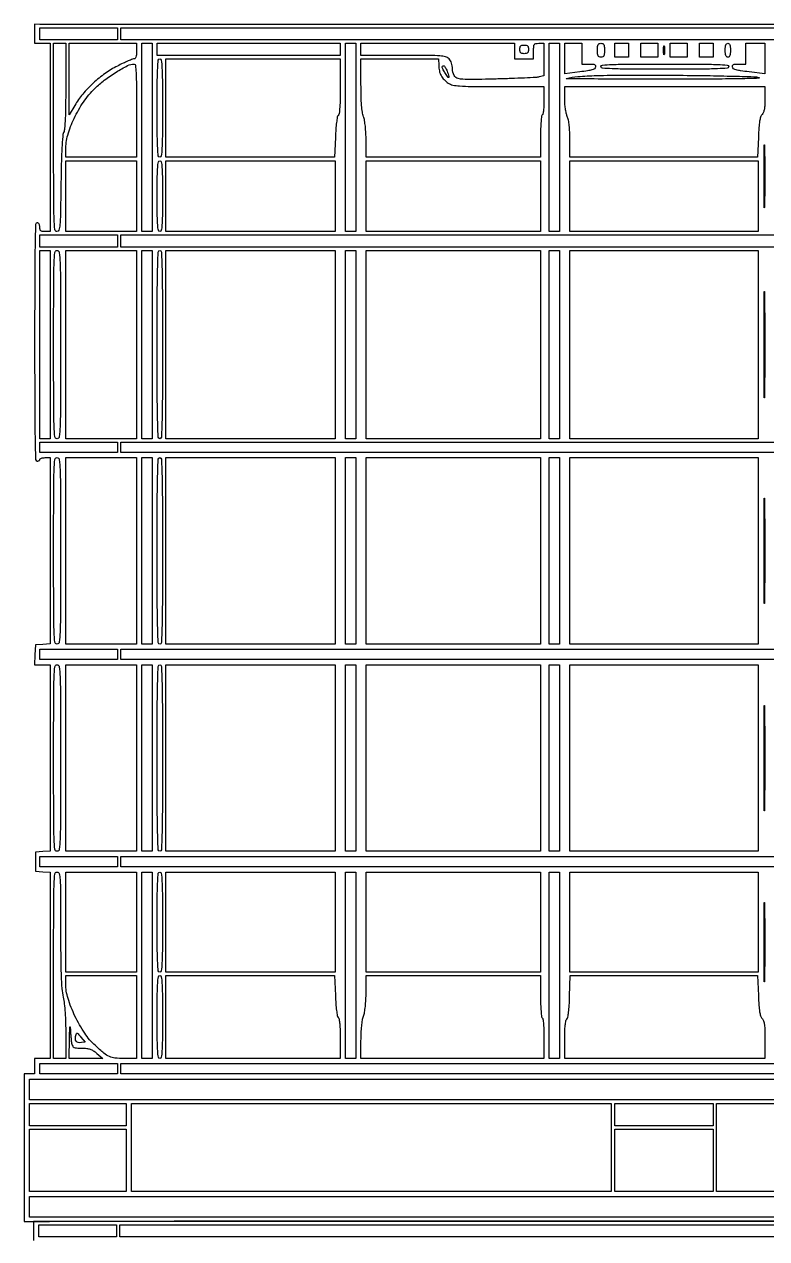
# Model space of a CAD drawing. Header units: millimetres. Extents: x -300689 to 10556, y -104928 to 107291.
# Drawn here: x -20846.7 to -20795.2, y 28099 to 28183.3 of the extents above; entities that cross this region are included whole.
import ezdxf

# ---------------------------------------------------------------- set-up
doc = ezdxf.new("R2010")
doc.units = ezdxf.units.MM

msp = doc.modelspace()

# ---------------------------------------------------------------- linework, layer by layer
msp.add_lwpolyline([(-20758.6364, 28183.2529), (-20802.2291, 28183.2529), (-20845.5822, 28183.2529), (-20845.9415, 28183.2562), (-20845.9415, 28182.4745), (-20845.9415, 28181.9355), (-20845.4026, 28181.9355), (-20844.8636, 28181.9355), (-20844.8636, 28175.4086), (-20844.8636, 28168.8817), (-20845.2229, 28168.8817, -0.030103), (-20845.4162, 28168.8933, -0.144586), (-20845.5163, 28168.9366, -0.173074), (-20845.567, 28169.0225, -0.047675), (-20845.5822, 28169.1811, 0.04716), (-20845.594, 28169.3061, 0.088208), (-20845.6301, 28169.4007, 0.118484), (-20845.6876, 28169.4592, 0.140575), (-20845.7618, 28169.4805, 0.403797), (-20845.8736, 28169.3727, 0.00349), (-20845.9109, 28168.0733, 0.004875), (-20845.9362, 28165.9644, 0.000559), (-20845.9415, 28161.2171, 0.000559), (-20845.9362, 28156.4697, 0.004875), (-20845.9109, 28154.3608, 0.00349), (-20845.8736, 28153.0614, 0.403797), (-20845.7618, 28152.9536, 0.064853), (-20845.6932, 28152.9626, 0.082425), (-20845.635, 28152.9888, 0.098894), (-20845.596, 28153.0277, 0.148195), (-20845.5822, 28153.0734, -0.254951), (-20845.5571, 28153.1194, -0.06271), (-20845.4767, 28153.158, -0.048861), (-20845.3605, 28153.1844, -0.031626), (-20845.2229, 28153.1931), (-20844.8636, 28153.1931), (-20844.8636, 28146.733), (-20844.8636, 28140.2728), (-20845.3726, 28140.236), (-20845.8816, 28140.1992), (-20845.9175, 28139.5106), (-20845.9534, 28138.8219), (-20845.4085, 28138.8219), (-20844.8636, 28138.8219), (-20844.8636, 28132.3618), (-20844.8636, 28125.9016), (-20845.3726, 28125.8648), (-20845.8816, 28125.828), (-20845.8816, 28125.1693), (-20845.8816, 28124.5106), (-20845.3726, 28124.4738), (-20844.8636, 28124.437), (-20844.8636, 28117.9768), (-20844.8636, 28111.5167), (-20845.4026, 28111.5167), (-20845.9415, 28111.5167), (-20845.9415, 28110.9777), (-20845.9415, 28110.4388), (-20846.66, 28110.4388), (-20846.66, 28105.349), (-20846.6602, 28100.2109, -0.0000285), (-20841.0972, 28100.2292, -0.000686), (-20828.1836, 28100.2533, -0.000124), (-20804.1452, 28100.2592), (-20757.9179, 28100.2592)], format="xyb")
for points in [[(-20840.193, 28182.5942), (-20840.193, 28182.1751), (-20842.8876, 28182.1751), (-20845.5822, 28182.1751), (-20845.5822, 28182.5942), (-20845.5822, 28183.0134), (-20842.8876, 28183.0134), (-20840.193, 28183.0134)], [(-20764.6244, 28182.5942), (-20764.6244, 28182.1751), (-20802.289, 28182.1751), (-20839.9535, 28182.1751), (-20839.9535, 28182.5942), (-20839.9535, 28183.0134), (-20802.289, 28183.0134), (-20764.6244, 28183.0134)], [(-20837.7978, 28175.4086), (-20837.7978, 28168.8817), (-20838.1571, 28168.8817), (-20838.5164, 28168.8817), (-20838.5164, 28175.4086), (-20838.5164, 28181.9355), (-20838.1571, 28181.9355), (-20837.7978, 28181.9355)], [(-20824.744, 28181.5164), (-20824.744, 28181.0972), (-20831.0912, 28181.0972), (-20837.4385, 28181.0972), (-20837.4385, 28181.5164), (-20837.4385, 28181.9355), (-20831.0912, 28181.9355), (-20824.744, 28181.9355)], [(-20823.6661, 28175.4086), (-20823.6661, 28168.8817), (-20824.0254, 28168.8817), (-20824.3847, 28168.8817), (-20824.3847, 28175.4086), (-20824.3847, 28181.9355), (-20824.0254, 28181.9355), (-20823.6661, 28181.9355)], [(-20809.5344, 28175.4086), (-20809.5344, 28168.8817), (-20809.8937, 28168.8817), (-20810.253, 28168.8817), (-20810.253, 28175.4086), (-20810.253, 28181.9355), (-20809.8937, 28181.9355), (-20809.5344, 28181.9355)], [(-20804.744, 28181.4565), (-20804.744, 28180.9775), (-20805.2231, 28180.9775), (-20805.7021, 28180.9775), (-20805.7021, 28181.4565), (-20805.7021, 28181.9355), (-20805.2231, 28181.9355), (-20804.744, 28181.9355)], [(-20802.7081, 28181.4565), (-20802.7081, 28180.9775), (-20803.3069, 28180.9775), (-20803.9057, 28180.9775), (-20803.9057, 28181.4565), (-20803.9057, 28181.9355), (-20803.3069, 28181.9355), (-20802.7081, 28181.9355)], [(-20800.6722, 28181.4565), (-20800.6722, 28180.9775), (-20801.271, 28180.9775), (-20801.8698, 28180.9775), (-20801.8698, 28181.4565), (-20801.8698, 28181.9355), (-20801.271, 28181.9355), (-20800.6722, 28181.9355)], [(-20798.8758, 28181.4565), (-20798.8758, 28180.9775), (-20799.3548, 28180.9775), (-20799.8339, 28180.9775), (-20799.8339, 28181.4565), (-20799.8339, 28181.9355), (-20799.3548, 28181.9355), (-20798.8758, 28181.9355)], [(-20838.8756, 28171.3368), (-20838.8756, 28168.8817), (-20841.3307, 28168.8817), (-20843.7858, 28168.8817), (-20843.7858, 28171.3368), (-20843.7858, 28173.7919), (-20841.3307, 28173.7919), (-20838.8756, 28173.7919)], [(-20825.1032, 28171.3368), (-20825.1032, 28168.8817), (-20830.9715, 28168.8817), (-20836.8397, 28168.8817), (-20836.8397, 28171.3368), (-20836.8397, 28173.7919), (-20830.9715, 28173.7919), (-20825.1032, 28173.7919)], [(-20810.8518, 28171.3368), (-20810.8518, 28168.8817), (-20816.8997, 28168.8817), (-20822.9476, 28168.8817), (-20822.9476, 28171.3368), (-20822.9476, 28173.7919), (-20816.8997, 28173.7919), (-20810.8518, 28173.7919)], [(-20795.762, 28171.3368), (-20795.762, 28168.8817), (-20802.289, 28168.8817), (-20808.8159, 28168.8817), (-20808.8159, 28171.3368), (-20808.8159, 28173.7919), (-20802.289, 28173.7919), (-20795.762, 28173.7919)], [(-20840.193, 28168.223), (-20840.193, 28167.8039), (-20842.8876, 28167.8039), (-20845.5822, 28167.8039), (-20845.5822, 28168.223), (-20845.5822, 28168.6422), (-20842.8876, 28168.6422), (-20840.193, 28168.6422)], [(-20764.6244, 28168.223), (-20764.6244, 28167.8039), (-20802.289, 28167.8039), (-20839.9535, 28167.8039), (-20839.9535, 28168.223), (-20839.9535, 28168.6422), (-20802.289, 28168.6422), (-20764.6244, 28168.6422)], [(-20844.8636, 28161.0374), (-20844.8636, 28154.5105), (-20845.2229, 28154.5105), (-20845.5822, 28154.5105), (-20845.5822, 28161.0374), (-20845.5822, 28167.5643), (-20845.2229, 28167.5643), (-20844.8636, 28167.5643)], [(-20838.8756, 28161.0374), (-20838.8756, 28154.5105), (-20841.3307, 28154.5105), (-20843.7858, 28154.5105), (-20843.7858, 28161.0374), (-20843.7858, 28167.5643), (-20841.3307, 28167.5643), (-20838.8756, 28167.5643)], [(-20837.7978, 28161.0374), (-20837.7978, 28154.5105), (-20838.1571, 28154.5105), (-20838.5164, 28154.5105), (-20838.5164, 28161.0374), (-20838.5164, 28167.5643), (-20838.1571, 28167.5643), (-20837.7978, 28167.5643)], [(-20825.1032, 28161.0374), (-20825.1032, 28154.5105), (-20830.9715, 28154.5105), (-20836.8397, 28154.5105), (-20836.8397, 28161.0374), (-20836.8397, 28167.5643), (-20830.9715, 28167.5643), (-20825.1032, 28167.5643)], [(-20823.6661, 28161.0374), (-20823.6661, 28154.5105), (-20824.0254, 28154.5105), (-20824.3847, 28154.5105), (-20824.3847, 28161.0374), (-20824.3847, 28167.5643), (-20824.0254, 28167.5643), (-20823.6661, 28167.5643)], [(-20810.8518, 28161.0374), (-20810.8518, 28154.5105), (-20816.8997, 28154.5105), (-20822.9476, 28154.5105), (-20822.9476, 28161.0374), (-20822.9476, 28167.5643), (-20816.8997, 28167.5643), (-20810.8518, 28167.5643)], [(-20809.5344, 28161.0374), (-20809.5344, 28154.5105), (-20809.8937, 28154.5105), (-20810.253, 28154.5105), (-20810.253, 28161.0374), (-20810.253, 28167.5643), (-20809.8937, 28167.5643), (-20809.5344, 28167.5643)], [(-20795.762, 28161.0374), (-20795.762, 28154.5105), (-20802.289, 28154.5105), (-20808.8159, 28154.5105), (-20808.8159, 28161.0374), (-20808.8159, 28167.5643), (-20802.289, 28167.5643), (-20795.762, 28167.5643)], [(-20840.193, 28153.9117), (-20840.193, 28153.5524), (-20842.8876, 28153.5524), (-20845.5822, 28153.5524), (-20845.5822, 28153.9117), (-20845.5822, 28154.271), (-20842.8876, 28154.271), (-20840.193, 28154.271)], [(-20764.6244, 28153.9117), (-20764.6244, 28153.5524), (-20802.289, 28153.5524), (-20839.9535, 28153.5524), (-20839.9535, 28153.9117), (-20839.9535, 28154.271), (-20802.289, 28154.271), (-20764.6244, 28154.271)], [(-20838.8756, 28146.7261), (-20838.8756, 28140.2591), (-20841.3307, 28140.2591), (-20843.7858, 28140.2591), (-20843.7858, 28146.7261), (-20843.7858, 28153.1931), (-20841.3307, 28153.1931), (-20838.8756, 28153.1931)], [(-20837.7978, 28146.7261), (-20837.7978, 28140.2591), (-20838.1571, 28140.2591), (-20838.5164, 28140.2591), (-20838.5164, 28146.7261), (-20838.5164, 28153.1931), (-20838.1571, 28153.1931), (-20837.7978, 28153.1931)], [(-20825.1032, 28146.7261), (-20825.1032, 28140.2591), (-20830.9715, 28140.2591), (-20836.8397, 28140.2591), (-20836.8397, 28146.7261), (-20836.8397, 28153.1931), (-20830.9715, 28153.1931), (-20825.1032, 28153.1931)], [(-20823.6661, 28146.7261), (-20823.6661, 28140.2591), (-20824.0254, 28140.2591), (-20824.3847, 28140.2591), (-20824.3847, 28146.7261), (-20824.3847, 28153.1931), (-20824.0254, 28153.1931), (-20823.6661, 28153.1931)], [(-20810.8518, 28146.7261), (-20810.8518, 28140.2591), (-20816.8997, 28140.2591), (-20822.9476, 28140.2591), (-20822.9476, 28146.7261), (-20822.9476, 28153.1931), (-20816.8997, 28153.1931), (-20810.8518, 28153.1931)], [(-20809.5344, 28146.7261), (-20809.5344, 28140.2591), (-20809.8937, 28140.2591), (-20810.253, 28140.2591), (-20810.253, 28146.7261), (-20810.253, 28153.1931), (-20809.8937, 28153.1931), (-20809.5344, 28153.1931)], [(-20795.762, 28146.7261), (-20795.762, 28140.2591), (-20802.289, 28140.2591), (-20808.8159, 28140.2591), (-20808.8159, 28146.7261), (-20808.8159, 28153.1931), (-20802.289, 28153.1931), (-20795.762, 28153.1931)], [(-20840.193, 28139.5405), (-20840.193, 28139.1812), (-20842.8876, 28139.1812), (-20845.5822, 28139.1812), (-20845.5822, 28139.5405), (-20845.5822, 28139.8998), (-20842.8876, 28139.8998), (-20840.193, 28139.8998)], [(-20764.6244, 28139.5405), (-20764.6244, 28139.1812), (-20802.289, 28139.1812), (-20839.9535, 28139.1812), (-20839.9535, 28139.5405), (-20839.9535, 28139.8998), (-20802.289, 28139.8998), (-20764.6244, 28139.8998)], [(-20838.8756, 28132.3549), (-20838.8756, 28125.8879), (-20841.3307, 28125.8879), (-20843.7858, 28125.8879), (-20843.7858, 28132.3549), (-20843.7858, 28138.8219), (-20841.3307, 28138.8219), (-20838.8756, 28138.8219)], [(-20837.7978, 28132.3549), (-20837.7978, 28125.8879), (-20838.1571, 28125.8879), (-20838.5164, 28125.8879), (-20838.5164, 28132.3549), (-20838.5164, 28138.8219), (-20838.1571, 28138.8219), (-20837.7978, 28138.8219)], [(-20825.1032, 28132.3549), (-20825.1032, 28125.8879), (-20830.9715, 28125.8879), (-20836.8397, 28125.8879), (-20836.8397, 28132.3549), (-20836.8397, 28138.8219), (-20830.9715, 28138.8219), (-20825.1032, 28138.8219)], [(-20823.6661, 28132.3549), (-20823.6661, 28125.8879), (-20824.0254, 28125.8879), (-20824.3847, 28125.8879), (-20824.3847, 28132.3549), (-20824.3847, 28138.8219), (-20824.0254, 28138.8219), (-20823.6661, 28138.8219)], [(-20810.8518, 28132.3549), (-20810.8518, 28125.8879), (-20816.8997, 28125.8879), (-20822.9476, 28125.8879), (-20822.9476, 28132.3549), (-20822.9476, 28138.8219), (-20816.8997, 28138.8219), (-20810.8518, 28138.8219)], [(-20809.5344, 28132.3549), (-20809.5344, 28125.8879), (-20809.8937, 28125.8879), (-20810.253, 28125.8879), (-20810.253, 28132.3549), (-20810.253, 28138.8219), (-20809.8937, 28138.8219), (-20809.5344, 28138.8219)], [(-20795.762, 28132.3549), (-20795.762, 28125.8879), (-20802.289, 28125.8879), (-20808.8159, 28125.8879), (-20808.8159, 28132.3549), (-20808.8159, 28138.8219), (-20802.289, 28138.8219), (-20795.762, 28138.8219)], [(-20840.193, 28125.1693), (-20840.193, 28124.81), (-20842.8876, 28124.81), (-20845.5822, 28124.81), (-20845.5822, 28125.1693), (-20845.5822, 28125.5286), (-20842.8876, 28125.5286), (-20840.193, 28125.5286)], [(-20764.6244, 28125.1693), (-20764.6244, 28124.81), (-20802.289, 28124.81), (-20839.9535, 28124.81), (-20839.9535, 28125.1693), (-20839.9535, 28125.5286), (-20802.289, 28125.5286), (-20764.6244, 28125.5286)], [(-20838.8756, 28120.9777), (-20838.8756, 28117.5047), (-20841.3307, 28117.5047), (-20843.7858, 28117.5047), (-20843.7858, 28120.9777), (-20843.7858, 28124.4507), (-20841.3307, 28124.4507), (-20838.8756, 28124.4507)], [(-20837.7978, 28117.9837), (-20837.7978, 28111.5167), (-20838.1571, 28111.5167), (-20838.5164, 28111.5167), (-20838.5164, 28117.9837), (-20838.5164, 28124.4507), (-20838.1571, 28124.4507), (-20837.7978, 28124.4507)], [(-20825.1032, 28120.9777), (-20825.1032, 28117.5047), (-20830.9715, 28117.5047), (-20836.8397, 28117.5047), (-20836.8397, 28120.9777), (-20836.8397, 28124.4507), (-20830.9715, 28124.4507), (-20825.1032, 28124.4507)], [(-20823.6661, 28117.9837), (-20823.6661, 28111.5167), (-20824.0254, 28111.5167), (-20824.3847, 28111.5167), (-20824.3847, 28117.9837), (-20824.3847, 28124.4507), (-20824.0254, 28124.4507), (-20823.6661, 28124.4507)], [(-20810.8518, 28120.9777), (-20810.8518, 28117.5047), (-20816.8997, 28117.5047), (-20822.9476, 28117.5047), (-20822.9476, 28120.9777), (-20822.9476, 28124.4507), (-20816.8997, 28124.4507), (-20810.8518, 28124.4507)], [(-20809.5344, 28117.9837), (-20809.5344, 28111.5167), (-20809.8937, 28111.5167), (-20810.253, 28111.5167), (-20810.253, 28117.9837), (-20810.253, 28124.4507), (-20809.8937, 28124.4507), (-20809.5344, 28124.4507)], [(-20795.762, 28120.9777), (-20795.762, 28117.5047), (-20802.289, 28117.5047), (-20808.8159, 28117.5047), (-20808.8159, 28120.9777), (-20808.8159, 28124.4507), (-20802.289, 28124.4507), (-20795.762, 28124.4507)], [(-20840.193, 28110.7981), (-20840.193, 28110.4388), (-20842.8876, 28110.4388), (-20845.5822, 28110.4388), (-20845.5822, 28110.7981), (-20845.5822, 28111.1574), (-20842.8876, 28111.1574), (-20840.193, 28111.1574)], [(-20764.6244, 28110.7981), (-20764.6244, 28110.4388), (-20802.289, 28110.4388), (-20839.9535, 28110.4388), (-20839.9535, 28110.7981), (-20839.9535, 28111.1574), (-20802.289, 28111.1574), (-20764.6244, 28111.1574)], [(-20758.1574, 28109.361), (-20758.1574, 28108.6424), (-20802.2291, 28108.6424), (-20846.3008, 28108.6424), (-20846.3008, 28109.361), (-20846.3008, 28110.0795), (-20802.2291, 28110.0795), (-20758.1574, 28110.0795)], [(-20839.5942, 28107.6245), (-20839.5942, 28106.846), (-20842.9475, 28106.846), (-20846.3008, 28106.846), (-20846.3008, 28107.6245), (-20846.3008, 28108.4029), (-20842.9475, 28108.4029), (-20839.5942, 28108.4029)], [(-20805.9416, 28105.349), (-20805.9416, 28102.2951), (-20822.5883, 28102.2951), (-20839.2349, 28102.2951), (-20839.2349, 28105.349), (-20839.2349, 28108.4029), (-20822.5883, 28108.4029), (-20805.9416, 28108.4029)], [(-20798.8758, 28107.6245), (-20798.8758, 28106.846), (-20802.289, 28106.846), (-20805.7021, 28106.846), (-20805.7021, 28107.6245), (-20805.7021, 28108.4029), (-20802.289, 28108.4029), (-20798.8758, 28108.4029)], [(-20765.343, 28105.349), (-20765.343, 28102.2951), (-20781.9896, 28102.2951), (-20798.6363, 28102.2951), (-20798.6363, 28105.349), (-20798.6363, 28108.4029), (-20781.9896, 28108.4029), (-20765.343, 28108.4029)], [(-20839.5942, 28104.4508), (-20839.5942, 28102.2951), (-20842.9475, 28102.2951), (-20846.3008, 28102.2951), (-20846.3008, 28104.4508), (-20846.3008, 28106.6065), (-20842.9475, 28106.6065), (-20839.5942, 28106.6065)], [(-20798.8758, 28104.4508), (-20798.8758, 28102.2951), (-20802.289, 28102.2951), (-20805.7021, 28102.2951), (-20805.7021, 28104.4508), (-20805.7021, 28106.6065), (-20802.289, 28106.6065), (-20798.8758, 28106.6065)], [(-20758.1574, 28101.2173), (-20758.1574, 28100.4987), (-20802.2291, 28100.4987), (-20846.3008, 28100.4987), (-20846.3008, 28101.2173), (-20846.3008, 28101.9359), (-20802.2291, 28101.9359), (-20758.1574, 28101.9359)], [(-20840.2623, 28099.551), (-20840.2623, 28099.1319), (-20842.9569, 28099.1319), (-20845.6515, 28099.1319), (-20845.6515, 28099.551), (-20845.6515, 28099.9702), (-20842.9569, 28099.9702), (-20840.2623, 28099.9702)], [(-20764.6938, 28099.551), (-20764.6938, 28099.1319), (-20802.3583, 28099.1319), (-20840.0228, 28099.1319), (-20840.0228, 28099.551), (-20840.0228, 28099.9702), (-20802.3583, 28099.9702), (-20764.6938, 28099.9702)]]:
    msp.add_lwpolyline(points, close=True)
for points in [[(-20843.7858, 28179.0092, -0.002996), (-20843.7938, 28177.666, -0.008027), (-20843.8207, 28176.7098, -0.008053), (-20843.8621, 28176.0224, -0.082012), (-20843.9298, 28175.7458, 0.081903), (-20843.9981, 28175.4667, 0.006029), (-20844.0492, 28174.6779, 0.00688), (-20844.0908, 28173.6072, 0.002778), (-20844.1194, 28172.1452, -0.001162), (-20844.1531, 28170.0824, -0.016372), (-20844.1911, 28169.3433, -0.049978), (-20844.2579, 28168.9842, -0.333313), (-20844.3946, 28168.8817, -0.384551), (-20844.5416, 28169.0144, -0.016795), (-20844.5931, 28169.7631, -0.008269), (-20844.6197, 28171.1928, -0.000519), (-20844.6241, 28175.4086), (-20844.6241, 28181.9355), (-20844.205, 28181.9355), (-20843.7858, 28181.9355)], [(-20838.8756, 28181.3966, -0.017664), (-20838.8844, 28181.1476, -0.057004), (-20838.9148, 28180.985, -0.105289), (-20838.9668, 28180.8916, -0.216483), (-20839.0414, 28180.8577, 0.095799), (-20839.1483, 28180.837, 0.005815), (-20839.4508, 28180.7114, 0.008511), (-20839.809, 28180.5504, 0.006182), (-20840.2023, 28180.3596, 0.039191), (-20841.0522, 28179.8474, 0.031515), (-20841.8798, 28179.173, 0.031782), (-20842.6076, 28178.408, 0.042518), (-20843.1577, 28177.6242), (-20843.541, 28176.9655), (-20843.5436, 28179.4505), (-20843.5463, 28181.9355), (-20841.211, 28181.9355), (-20838.8756, 28181.9355)], [(-20812.6482, 28181.3966), (-20812.6482, 28180.8577), (-20811.9895, 28180.8577), (-20811.3308, 28180.8577), (-20811.3308, 28181.3966, -0.012152), (-20811.3226, 28181.7341, -0.135673), (-20811.2809, 28181.8607, -0.212646), (-20811.1873, 28181.9199, -0.036189), (-20810.9716, 28181.9355), (-20810.6123, 28181.9355), (-20810.6123, 28180.8118), (-20810.6123, 28179.688), (-20810.9416, 28179.6061, -0.046474), (-20811.1718, 28179.571, -0.002183), (-20811.9571, 28179.5288, -0.003585), (-20812.8911, 28179.4893, -0.002567), (-20813.936, 28179.458, -0.003485), (-20815.9199, 28179.4227, -0.059326), (-20816.5676, 28179.4927, -0.220437), (-20816.8527, 28179.714, -0.119754), (-20816.9596, 28180.1538, 0.035136), (-20816.9748, 28180.3699, 0.046909), (-20817.0204, 28180.5611, 0.05182), (-20817.0956, 28180.7245, 0.062661), (-20817.1991, 28180.8577, 0.13166), (-20817.4379, 28180.9956, 0.046644), (-20817.8304, 28181.0624, 0.017314), (-20818.5495, 28181.0917, 0.00152), (-20820.3727, 28181.0972), (-20823.3068, 28181.0972), (-20823.3068, 28181.5164), (-20823.3068, 28181.9355), (-20817.9775, 28181.9355), (-20812.6482, 28181.9355)], [(-20811.6901, 28181.5164, -0.045527), (-20811.704, 28181.3645, -0.152009), (-20811.75, 28181.2769, -0.152009), (-20811.8376, 28181.2308, -0.045527), (-20811.9895, 28181.217, -0.045527), (-20812.1414, 28181.2308, -0.152009), (-20812.229, 28181.2769, -0.152009), (-20812.2751, 28181.3645, -0.045527), (-20812.2889, 28181.5164, -0.045527), (-20812.2751, 28181.6683, -0.152009), (-20812.229, 28181.7559, -0.152009), (-20812.1414, 28181.8019, -0.045527), (-20811.9895, 28181.8158, -0.045527), (-20811.8376, 28181.8019, -0.152009), (-20811.75, 28181.7559, -0.152009), (-20811.704, 28181.6683, -0.045527)], [(-20807.9776, 28181.217), (-20807.9776, 28180.4984), (-20807.4897, 28180.4984, -0.015142), (-20807.2312, 28180.4906, -0.094633), (-20807.1035, 28180.4581, -0.212714), (-20807.0477, 28180.3936, -0.121696), (-20807.0422, 28180.2888, -0.196068), (-20807.1147, 28180.1776, -0.076998), (-20807.2824, 28180.096, -0.037516), (-20807.5825, 28180.0276, -0.00744), (-20808.1288, 28179.9539), (-20809.1752, 28179.8285), (-20809.1752, 28180.882), (-20809.1752, 28181.9355), (-20808.5764, 28181.9355), (-20807.9776, 28181.9355)], [(-20806.4207, 28181.4565, -0.017388), (-20806.4296, 28181.1989, -0.098846), (-20806.4656, 28181.0673, -0.184152), (-20806.5378, 28181.0009, -0.094959), (-20806.6602, 28180.9775, -0.094959), (-20806.7825, 28181.0009, -0.184152), (-20806.8548, 28181.0673, -0.098846), (-20806.8908, 28181.1989, -0.017388), (-20806.8997, 28181.4565, -0.017388), (-20806.8908, 28181.7141, -0.098846), (-20806.8548, 28181.8457, -0.184152), (-20806.7825, 28181.9121, -0.094959), (-20806.6602, 28181.9355, -0.094959), (-20806.5378, 28181.9121, -0.184152), (-20806.4656, 28181.8457, -0.098846), (-20806.4296, 28181.7141, -0.017388)], [(-20802.2643, 28181.187, -0.142433), (-20802.2833, 28181.1499, -0.611425), (-20802.301, 28181.155, -0.039503), (-20802.3131, 28181.2635, -0.008087), (-20802.3162, 28181.4565, -0.008087), (-20802.3131, 28181.6495, -0.039503), (-20802.301, 28181.758, -0.611425), (-20802.2833, 28181.7631, -0.142433), (-20802.2643, 28181.726, -0.029693), (-20802.2482, 28181.6032, -0.017887), (-20802.2429, 28181.4565, -0.017887), (-20802.2482, 28181.3098, -0.029693)], [(-20797.6782, 28181.4565, -0.020272), (-20797.6874, 28181.2304, -0.069535), (-20797.7194, 28181.0872, -0.128937), (-20797.7758, 28181.0074, -0.176579), (-20797.8578, 28180.9775, -0.176579), (-20797.9398, 28181.0074, -0.128937), (-20797.9963, 28181.0872, -0.069535), (-20798.0283, 28181.2304, -0.020272), (-20798.0375, 28181.4565, -0.020272), (-20798.0283, 28181.6826, -0.069535), (-20797.9963, 28181.8258, -0.128937), (-20797.9398, 28181.9056, -0.176579), (-20797.8578, 28181.9355, -0.176579), (-20797.7758, 28181.9056, -0.128937), (-20797.7194, 28181.8258, -0.069535), (-20797.6874, 28181.6826, -0.020272)], [(-20795.283, 28180.8816), (-20795.283, 28179.8277), (-20796.3895, 28179.9535, -0.006784), (-20796.9731, 28180.0279, -0.036077), (-20797.2874, 28180.0956, -0.075797), (-20797.4615, 28180.1768, -0.201388), (-20797.536, 28180.2888, -0.121795), (-20797.5303, 28180.3936, -0.212354), (-20797.4744, 28180.4581, -0.094558), (-20797.3466, 28180.4906, -0.01516), (-20797.0882, 28180.4984), (-20796.6004, 28180.4984), (-20796.6004, 28181.217), (-20796.6004, 28181.9355), (-20795.9417, 28181.9355), (-20795.283, 28181.9355)], [(-20838.8756, 28177.2649), (-20838.8756, 28174.0314), (-20841.3307, 28174.0314), (-20843.7858, 28174.0314), (-20843.7858, 28174.5486, -0.069956), (-20843.6418, 28175.5728, -0.041278), (-20843.2037, 28176.7301, -0.039648), (-20842.5491, 28177.8638, -0.045854), (-20841.7511, 28178.8218, -0.035806), (-20841.1142, 28179.3726, -0.021777), (-20840.2911, 28179.9332, -0.018535), (-20839.49, 28180.389, -0.120636), (-20839.043, 28180.4984, -0.38324), (-20838.9487, 28180.4138, -0.013799), (-20838.9071, 28179.8899, -0.011233), (-20838.8816, 28179.0162, -0.001694)], [(-20837.0792, 28177.4445, -0.001456), (-20837.0848, 28175.5169, -0.01169), (-20837.1107, 28174.6302, -0.017501), (-20837.1553, 28174.123, -0.37875), (-20837.2589, 28174.0314, -0.37875), (-20837.3625, 28174.123, -0.017501), (-20837.407, 28174.6302, -0.01169), (-20837.4329, 28175.5169, -0.001456), (-20837.4385, 28177.4445, -0.001456), (-20837.4329, 28179.3722, -0.01169), (-20837.407, 28180.2589, -0.017501), (-20837.3625, 28180.7661, -0.37875), (-20837.2589, 28180.8577, -0.37875), (-20837.1553, 28180.7661, -0.017501), (-20837.1107, 28180.2589, -0.01169), (-20837.0848, 28179.3722, -0.001456)], [(-20824.744, 28178.9655, -0.004563), (-20824.7518, 28178.1015, -0.012853), (-20824.7784, 28177.4979, -0.012205), (-20824.8188, 28177.0695, -0.168293), (-20824.8859, 28176.9314, 0.153526), (-20824.9485, 28176.8112, 0.012182), (-20825.0035, 28176.4518, 0.014431), (-20825.0495, 28175.9855, 0.007837), (-20825.0806, 28175.4104), (-20825.1334, 28174.0314), (-20830.9865, 28174.0314), (-20836.8397, 28174.0314), (-20836.8397, 28177.4445), (-20836.8397, 28180.8577), (-20830.7918, 28180.8577), (-20824.744, 28180.8577)], [(-20817.9134, 28180.4086, 0.050362), (-20817.8706, 28180.0213, 0.070617), (-20817.7509, 28179.695, 0.071336), (-20817.5462, 28179.4174, 0.052646), (-20817.2509, 28179.1746, 0.093268), (-20816.9383, 28179.0436, 0.036128), (-20816.4713, 28178.9785, 0.014953), (-20815.6574, 28178.9488, 0.001579), (-20813.756, 28178.9423), (-20810.6123, 28178.9415), (-20810.6123, 28177.9905, -0.011753), (-20810.621, 28177.6208, -0.017326), (-20810.6475, 28177.2971, -0.012687), (-20810.6847, 28177.0358, -0.215801), (-20810.732, 28176.9655, 0.230836), (-20810.7817, 28176.8869, 0.007579), (-20810.8178, 28176.5065, 0.012614), (-20810.8435, 28176.033, 0.007251), (-20810.8518, 28175.4614), (-20810.8518, 28174.0314), (-20816.8997, 28174.0314), (-20822.9476, 28174.0314), (-20822.9528, 28175.199, 0.011469), (-20822.9668, 28175.7071, 0.014301), (-20823.004, 28176.1777, 0.015467), (-20823.0595, 28176.5756, 0.044115), (-20823.1306, 28176.8457, -0.050059), (-20823.2098, 28177.1614, -0.017056), (-20823.2625, 28177.6316, -0.013298), (-20823.2945, 28178.2588, -0.005824), (-20823.305, 28179.0912), (-20823.3068, 28180.8577), (-20820.6122, 28180.8577), (-20817.9176, 28180.8577)], [(-20797.798, 28180.3188, -0.389565), (-20797.8957, 28180.2124, -0.011091), (-20798.5664, 28180.1703, -0.00904), (-20799.7097, 28180.1446, -0.00109), (-20802.2291, 28180.1391, -0.00109), (-20804.7484, 28180.1446, -0.00904), (-20805.8917, 28180.1703, -0.011091), (-20806.5625, 28180.2124, -0.389565), (-20806.6602, 28180.3188, -0.389565), (-20806.5625, 28180.4252, -0.011091), (-20805.8917, 28180.4673, -0.00904), (-20804.7484, 28180.4929, -0.00109), (-20802.2291, 28180.4984, -0.00109), (-20799.7097, 28180.4929, -0.00904), (-20798.5664, 28180.4673, -0.011091), (-20797.8957, 28180.4252, -0.389565)], [(-20817.3305, 28180.0015, -0.00345), (-20817.2041, 28179.6304, -0.231634), (-20817.2127, 28179.5659, -0.528903), (-20817.2527, 28179.5656, -0.005445), (-20817.4386, 28179.8397, -0.014063), (-20817.6006, 28180.1, -0.072482), (-20817.6641, 28180.257, -0.227362), (-20817.6463, 28180.3411, -0.233046), (-20817.5701, 28180.3787, -0.218946), (-20817.5202, 28180.3557, -0.035716), (-20817.4551, 28180.2679, -0.033702), (-20817.3888, 28180.146, -0.023911)], [(-20795.7022, 28179.5674, -0.870229), (-20795.7083, 28179.5098, -0.003684), (-20797.0049, 28179.4766, -0.003611), (-20799.0173, 28179.4543, -0.000958), (-20802.2291, 28179.4482, -0.00064), (-20804.9034, 28179.4517, -0.00111), (-20807.1243, 28179.4624, -0.000193), (-20809.0529, 28179.4766, -0.874382), (-20809.0554, 28179.4961, -0.045722), (-20808.2701, 28179.6297, -0.011446), (-20806.9706, 28179.7003, -0.007572), (-20805.0126, 28179.732, -0.001885), (-20801.8099, 28179.7233, -0.001823), (-20799.5682, 28179.7006, -0.002932), (-20797.6576, 28179.663, -0.001466), (-20796.0648, 28179.6177, -0.053235)], [(-20795.283, 28178.0827, -0.012135), (-20795.2933, 28177.6592, -0.034025), (-20795.3278, 28177.3647, -0.049595), (-20795.3893, 28177.1536, -0.088419), (-20795.485, 28177.0006, 0.106415), (-20795.5876, 28176.8229, 0.038354), (-20795.6559, 28176.5376, 0.023745), (-20795.7041, 28176.1035, 0.006235), (-20795.7396, 28175.4044), (-20795.7922, 28174.0314), (-20802.304, 28174.0314), (-20808.8159, 28174.0314), (-20808.8159, 28175.2328, 0.009964), (-20808.8269, 28175.7848, 0.017456), (-20808.861, 28176.2404, 0.020976), (-20808.9166, 28176.6041, 0.050596), (-20808.9955, 28176.8642, -0.045893), (-20809.0655, 28177.0873, -0.017504), (-20809.1231, 28177.4083, -0.016993), (-20809.1621, 28177.7675, -0.018592), (-20809.1752, 28178.1178), (-20809.1752, 28178.9415), (-20802.2291, 28178.9415), (-20795.283, 28178.9415)], [(-20795.3131, 28170.7679, -0.018998), (-20795.3263, 28170.5363, -0.945007), (-20795.3386, 28170.5368, -0.003865), (-20795.3471, 28171.3183, -0.000771), (-20795.3492, 28172.714, -0.000771), (-20795.3471, 28174.1097, -0.003865), (-20795.3386, 28174.8912, -0.945007), (-20795.3263, 28174.8917, -0.018998), (-20795.3131, 28174.6601, -0.002921), (-20795.3019, 28173.7742, -0.001714), (-20795.2983, 28172.714, -0.001714), (-20795.3019, 28171.6538, -0.002921)], [(-20837.0792, 28171.3368, -0.002122), (-20837.085, 28169.9659, -0.01614), (-20837.1114, 28169.3208, -0.029936), (-20837.1591, 28168.9639, -0.358821), (-20837.2589, 28168.8817, -0.358821), (-20837.3587, 28168.9639, -0.029936), (-20837.4064, 28169.3208, -0.01614), (-20837.4327, 28169.9659, -0.002122), (-20837.4385, 28171.3368, -0.002122), (-20837.4327, 28172.7076, -0.01614), (-20837.4064, 28173.3527, -0.029936), (-20837.3587, 28173.7097, -0.358821), (-20837.2589, 28173.7919, -0.358821), (-20837.1591, 28173.7097, -0.029936), (-20837.1114, 28173.3527, -0.01614), (-20837.085, 28172.7076, -0.002122)], [(-20844.1451, 28161.0374, -0.000491), (-20844.1493, 28156.7442, -0.008679), (-20844.1761, 28155.3563, -0.02016), (-20844.2308, 28154.6472, -0.380257), (-20844.3846, 28154.5105, -0.380257), (-20844.5384, 28154.6472, -0.02016), (-20844.5931, 28155.3563, -0.008679), (-20844.6199, 28156.7442, -0.000491), (-20844.6241, 28161.0374, -0.000491), (-20844.6199, 28165.3306, -0.008679), (-20844.5931, 28166.7185, -0.02016), (-20844.5384, 28167.4276, -0.380257), (-20844.3846, 28167.5643, -0.380257), (-20844.2308, 28167.4276, -0.02016), (-20844.1761, 28166.7185, -0.008679), (-20844.1493, 28165.3306, -0.000491)], [(-20837.0792, 28161.0374, -0.000718), (-20837.0846, 28157.2997, -0.006161), (-20837.11, 28155.6283, -0.005451), (-20837.1489, 28154.6151, -0.399841), (-20837.2589, 28154.5105, -0.399841), (-20837.3688, 28154.6151, -0.005451), (-20837.4077, 28155.6283, -0.006161), (-20837.4331, 28157.2997, -0.000718), (-20837.4385, 28161.0374, -0.000718), (-20837.4331, 28164.7752, -0.006161), (-20837.4077, 28166.4466, -0.005451), (-20837.3688, 28167.4597, -0.399841), (-20837.2589, 28167.5643, -0.399841), (-20837.1489, 28167.4597, -0.005451), (-20837.11, 28166.4466, -0.006161), (-20837.0846, 28164.7752, -0.000718)], [(-20795.313, 28157.7056, -0.011633), (-20795.3253, 28157.3414, -0.967009), (-20795.3369, 28157.3416, -0.00211), (-20795.3448, 28158.6748, -0.000429), (-20795.3469, 28161.0374, -0.000425), (-20795.3448, 28163.3989, -0.002174), (-20795.3369, 28164.7106, -0.970897), (-20795.3253, 28164.7108, -0.009628), (-20795.313, 28164.2924, -0.00159), (-20795.3025, 28162.781, -0.000949), (-20795.2991, 28160.9831, -0.00095), (-20795.3025, 28159.1926, -0.001649)], [(-20844.1451, 28146.7261, -0.000496), (-20844.1493, 28142.4729, -0.008759), (-20844.1761, 28141.0974, -0.020486), (-20844.231, 28140.3954, -0.379787), (-20844.3846, 28140.2591, -0.379787), (-20844.5382, 28140.3954, -0.020486), (-20844.5931, 28141.0974, -0.008759), (-20844.6199, 28142.4729, -0.000496), (-20844.6241, 28146.7261, -0.000496), (-20844.6199, 28150.9793, -0.008759), (-20844.5931, 28152.3548, -0.020486), (-20844.5382, 28153.0568, -0.379787), (-20844.3846, 28153.1931, -0.379787), (-20844.231, 28153.0568, -0.020486), (-20844.1761, 28152.3548, -0.008759), (-20844.1493, 28150.9793, -0.000496)], [(-20837.0792, 28146.7261, -0.000725), (-20837.0846, 28143.0232, -0.006218), (-20837.11, 28141.3668, -0.005546), (-20837.149, 28140.3636, -0.399657), (-20837.2589, 28140.2591, -0.399657), (-20837.3687, 28140.3636, -0.005546), (-20837.4077, 28141.3668, -0.006218), (-20837.4331, 28143.0232, -0.000725), (-20837.4385, 28146.7261, -0.000725), (-20837.4331, 28150.429, -0.006218), (-20837.4077, 28152.0854, -0.005546), (-20837.3687, 28153.0886, -0.399657), (-20837.2589, 28153.1931, -0.399657), (-20837.149, 28153.0886, -0.005546), (-20837.11, 28152.0854, -0.006218), (-20837.0846, 28150.429, -0.000725)], [(-20795.313, 28143.4626, -0.010664), (-20795.3253, 28143.0749, -0.968786), (-20795.3369, 28143.0751, -0.002163), (-20795.3449, 28144.3855, -0.000431), (-20795.3469, 28146.7261, -0.000431), (-20795.3449, 28149.0667, -0.002163), (-20795.3369, 28150.3771, -0.968786), (-20795.3253, 28150.3773, -0.010664), (-20795.313, 28149.9896, -0.001635), (-20795.3025, 28148.5039, -0.000959), (-20795.299, 28146.7261, -0.000959), (-20795.3025, 28144.9483, -0.001635)], [(-20844.1451, 28132.3549, -0.000496), (-20844.1493, 28128.1017, -0.008759), (-20844.1761, 28126.7262, -0.020486), (-20844.231, 28126.0242, -0.379787), (-20844.3846, 28125.8879, -0.379787), (-20844.5382, 28126.0242, -0.020486), (-20844.5931, 28126.7262, -0.008759), (-20844.6199, 28128.1017, -0.000496), (-20844.6241, 28132.3549, -0.000496), (-20844.6199, 28136.6081, -0.008759), (-20844.5931, 28137.9836, -0.020486), (-20844.5382, 28138.6856, -0.379787), (-20844.3846, 28138.8219, -0.379787), (-20844.231, 28138.6856, -0.020486), (-20844.1761, 28137.9836, -0.008759), (-20844.1493, 28136.6081, -0.000496)], [(-20837.0792, 28132.3549, -0.000725), (-20837.0846, 28128.652, -0.006218), (-20837.11, 28126.9956, -0.005546), (-20837.149, 28125.9924, -0.399657), (-20837.2589, 28125.8879, -0.399657), (-20837.3687, 28125.9924, -0.005546), (-20837.4077, 28126.9956, -0.006218), (-20837.4331, 28128.652, -0.000725), (-20837.4385, 28132.3549, -0.000725), (-20837.4331, 28136.0578, -0.006218), (-20837.4077, 28137.7142, -0.005546), (-20837.3687, 28138.7174, -0.399657), (-20837.2589, 28138.8219, -0.399657), (-20837.149, 28138.7174, -0.005546), (-20837.11, 28137.7142, -0.006218), (-20837.0846, 28136.0578, -0.000725)], [(-20795.313, 28129.0914, -0.010664), (-20795.3253, 28128.7037, -0.968786), (-20795.3369, 28128.7039, -0.002163), (-20795.3449, 28130.0143, -0.000431), (-20795.3469, 28132.3549, -0.000431), (-20795.3449, 28134.6955, -0.002163), (-20795.3369, 28136.0059, -0.968786), (-20795.3253, 28136.0061, -0.010664), (-20795.313, 28135.6184, -0.001635), (-20795.3025, 28134.1327, -0.000959), (-20795.299, 28132.3549, -0.000959), (-20795.3025, 28130.5771, -0.001635)], [(-20844.143, 28120.5286, 0.002108), (-20844.1336, 28118.5505, 0.007189), (-20844.1036, 28117.2631, 0.010598), (-20844.0509, 28116.37, 0.032167), (-20843.9634, 28115.7682, -0.024261), (-20843.8894, 28115.3106, -0.010512), (-20843.8336, 28114.6963, -0.009613), (-20843.7977, 28113.9859, -0.007802), (-20843.7858, 28113.2233), (-20843.7858, 28111.5167), (-20844.205, 28111.5167), (-20844.6241, 28111.5167), (-20844.6241, 28117.9837, -0.000496), (-20844.6199, 28122.2369, -0.008759), (-20844.5931, 28123.6124, -0.020486), (-20844.5382, 28124.3144, -0.379787), (-20844.3846, 28124.4507, -0.34375), (-20844.2398, 28124.3379, -0.046256), (-20844.1766, 28123.9303, -0.014383), (-20844.1488, 28123.0815, -0.000866)], [(-20837.0792, 28120.9777, -0.001428), (-20837.0848, 28119.0153, -0.011492), (-20837.1107, 28118.1134, -0.01699), (-20837.1551, 28117.5967, -0.379593), (-20837.2589, 28117.5047, -0.379593), (-20837.3627, 28117.5967, -0.01699), (-20837.407, 28118.1134, -0.011492), (-20837.4329, 28119.0153, -0.001428), (-20837.4385, 28120.9777, -0.001428), (-20837.4329, 28122.9401, -0.011492), (-20837.407, 28123.842, -0.01699), (-20837.3627, 28124.3587, -0.379593), (-20837.2589, 28124.4507, -0.379593), (-20837.1551, 28124.3587, -0.01699), (-20837.1107, 28123.842, -0.011492), (-20837.0848, 28122.9401, -0.001428)], [(-20795.3131, 28117.1074, -0.016648), (-20795.3258, 28116.8423, -0.953549), (-20795.3378, 28116.8427, -0.002913), (-20795.346, 28117.8391, -0.000596), (-20795.3481, 28119.6005, -0.000589), (-20795.346, 28121.3607, -0.00303), (-20795.3378, 28122.3359, -0.960617), (-20795.3258, 28122.3362, -0.012958), (-20795.313, 28122.0176, -0.002192), (-20795.3022, 28120.8879, -0.001317), (-20795.2986, 28119.5468, -0.001318), (-20795.3022, 28118.213, -0.0023)], [(-20838.8756, 28114.3909), (-20838.8756, 28111.5167), (-20839.7577, 28111.5167, -0.024329), (-20840.3718, 28111.5466, -0.08156), (-20840.7599, 28111.6498, -0.067246), (-20841.133, 28111.8823, -0.013078), (-20841.732, 28112.405, -0.059889), (-20842.4713, 28113.2696, -0.03545), (-20843.1429, 28114.451, -0.035651), (-20843.6278, 28115.6836, -0.075322), (-20843.7842, 28116.6963), (-20843.7858, 28117.2651), (-20841.3307, 28117.2651), (-20838.8756, 28117.2651)], [(-20837.0792, 28114.3909, -0.001769), (-20837.0849, 28112.7765, -0.013837), (-20837.111, 28112.0256, -0.023304), (-20837.1572, 28111.6036, -0.369335), (-20837.2589, 28111.5167, -0.369335), (-20837.3605, 28111.6036, -0.023304), (-20837.4067, 28112.0256, -0.013837), (-20837.4328, 28112.7765, -0.001769), (-20837.4385, 28114.3909, -0.001769), (-20837.4328, 28116.0053, -0.013837), (-20837.4067, 28116.7562, -0.023304), (-20837.3605, 28117.1782, -0.369335), (-20837.2589, 28117.2651, -0.369335), (-20837.1572, 28117.1782, -0.023304), (-20837.111, 28116.7562, -0.013837), (-20837.0849, 28116.0053, -0.001769)], [(-20825.0806, 28115.8861, 0.007837), (-20825.0495, 28115.311, 0.014431), (-20825.0035, 28114.8447, 0.012182), (-20824.9485, 28114.4853, 0.153526), (-20824.8859, 28114.3652, -0.157293), (-20824.8222, 28114.2409, -0.016678), (-20824.7802, 28113.9141, -0.016484), (-20824.7525, 28113.4661, -0.007177), (-20824.744, 28112.8699), (-20824.744, 28111.5167), (-20830.7918, 28111.5167), (-20836.8397, 28111.5167), (-20836.8397, 28114.3909), (-20836.8397, 28117.2651), (-20830.9865, 28117.2651), (-20825.1334, 28117.2651)], [(-20810.8518, 28115.8351, 0.007251), (-20810.8435, 28115.2636, 0.012614), (-20810.8178, 28114.79, 0.007579), (-20810.7817, 28114.4096, 0.230836), (-20810.732, 28114.331, -0.229563), (-20810.6827, 28114.2534, -0.007969), (-20810.6464, 28113.8871, -0.013028), (-20810.6206, 28113.432, -0.007657), (-20810.6123, 28112.8868), (-20810.6123, 28111.5167), (-20816.9596, 28111.5167), (-20823.3068, 28111.5167), (-20823.305, 28112.7442, -0.010462), (-20823.2929, 28113.2875, -0.01463), (-20823.2576, 28113.7719, -0.016327), (-20823.2033, 28114.1738, -0.044694), (-20823.1306, 28114.4508, 0.044115), (-20823.0595, 28114.7209, 0.015467), (-20823.004, 28115.1188, 0.014301), (-20822.9668, 28115.5895, 0.011469), (-20822.9528, 28116.0975), (-20822.9476, 28117.2651), (-20816.8997, 28117.2651), (-20810.8518, 28117.2651)], [(-20795.7396, 28115.8921, 0.006235), (-20795.7041, 28115.193, 0.023745), (-20795.6559, 28114.759, 0.038354), (-20795.5876, 28114.4736, 0.106415), (-20795.485, 28114.2959, -0.103166), (-20795.3829, 28114.1215, -0.04768), (-20795.3229, 28113.8643, -0.027229), (-20795.2914, 28113.4678, -0.006222), (-20795.283, 28112.7946), (-20795.283, 28111.5167), (-20802.2291, 28111.5167), (-20809.1752, 28111.5167), (-20809.1752, 28112.8101, -0.007331), (-20809.1666, 28113.3962, -0.018513), (-20809.1383, 28113.8218, -0.021217), (-20809.0939, 28114.1238, -0.150428), (-20809.0255, 28114.2532, 0.151316), (-20808.9564, 28114.3841, 0.015934), (-20808.9031, 28114.7301, 0.015875), (-20808.8607, 28115.2039, 0.00695), (-20808.8332, 28115.834), (-20808.7906, 28117.2651), (-20802.2914, 28117.2651), (-20795.7922, 28117.2651)], [(-20843.3637, 28112.5047, 0.08696), (-20843.3033, 28112.361, 0.156279), (-20843.2056, 28112.2805, 0.08077), (-20843.0317, 28112.2419, 0.012325), (-20842.6757, 28112.2303, -0.022784), (-20842.3323, 28112.212, -0.05842), (-20842.0896, 28112.1589, -0.06325), (-20841.8772, 28112.054, -0.030581), (-20841.6346, 28111.8711), (-20841.22, 28111.5167), (-20842.3831, 28111.5167), (-20843.5463, 28111.5167), (-20843.5232, 28112.9238, -0.002768), (-20843.512, 28113.4325, -0.017145), (-20843.4959, 28113.6933, -0.869747), (-20843.479, 28113.694, -0.03352), (-20843.4626, 28113.5526, 0.005586), (-20843.4438, 28113.2348, 0.005922), (-20843.4181, 28112.9236, 0.005668), (-20843.3898, 28112.6563, 0.026868)], [(-20842.7034, 28112.614, -0.09387), (-20842.9117, 28112.6228, -0.169556), (-20843.0542, 28112.7132, -0.156058), (-20843.1167, 28112.8794, -0.076671), (-20843.0933, 28113.1065, -0.039968), (-20843.0461, 28113.2418, -0.373575), (-20842.9945, 28113.2661, -0.139918), (-20842.92, 28113.2201, -0.006998), (-20842.7278, 28113.0035), (-20842.4266, 28112.6544)]]:
    msp.add_lwpolyline(points, format="xyb", close=True)
msp.add_lwpolyline([(-20758.7058, 28098.8924), (-20758.7058, 28100.2097), (-20758.7058, 28100.2097), (-20802.2984, 28100.2097), (-20845.6515, 28100.2097), (-20846.0108, 28100.213), (-20846.0108, 28099.4313), (-20846.0108, 28098.8924)])

doc.saveas('drawing.dxf')
